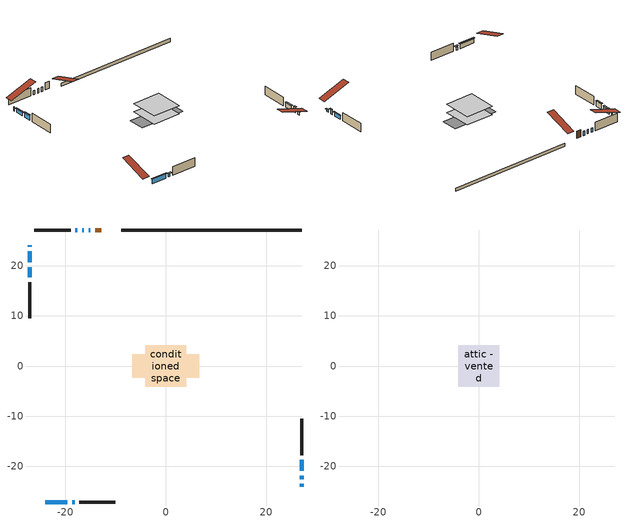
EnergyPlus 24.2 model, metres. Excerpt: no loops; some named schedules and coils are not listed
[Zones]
conditioned space
 floor adiabatic (Floor2 construction): -3.95,-3.95 -3.95,3.95 3.95,3.95 3.95,-3.95 z0.76
 floor adiabatic (AdiabaticFloorConstruction): -4.12,-4.12 -4.12,4.12 4.12,4.12 4.12,-4.12 z0.76
 floor foundation (Slab1 construction): -6.64,-2.35 -6.64,2.35 6.64,2.35 6.64,-2.35 z-0.15
 wall outside (AdiabaticWallConstruction 1): -12.83,27.11 -14.09,27.11 z0.76:2.79
 wall outside (AdiabaticWallConstruction): -15.01,27.11 -15.4,27.11 / -27.11,24.07 -27.11,23.8 / -24.07,-27.11 -19.6,-27.11 / -16.32,27.11 -16.68,27.11 / 27.11,-20.91 27.11,-18.68 / -27.11,22.88 -27.11,20.64 / -17.61,27.11 -18.04,27.11 z0.76:1.98; -18.67,-27.11 -18.16,-27.11 z0.76:1.68; 27.11,-24.07 27.11,-23.46 z0.76:1.62; 27.11,-22.53 27.11,-21.84 / -27.11,19.71 -27.11,17.66 z0.76:2.31
 wall outside (Wall1 construction): -18.97,27.11 -26.18,27.11 / -17.23,-27.11 -10.02,-27.11 / -27.11,16.73 -27.11,9.51 / 27.11,-17.75 27.11,-10.54 z0.76:3.2
 wall foundation (FoundationWall1 construction): 27.11,27.11 -8.85,27.11 z-0.15:0.76
 window (WindowConstruction 9): -15.02,27.11 -15.4,27.11 z0.76:1.98
 window (WindowConstruction 7): -27.11,24.07 -27.11,23.81 z0.76:1.98
 window (WindowConstruction 8): -24.07,-27.11 -19.6,-27.11 z0.76:1.98
 window (WindowConstruction 10): -18.67,-27.11 -18.16,-27.11 z0.76:1.67
 window (WindowConstruction): -16.33,27.11 -16.68,27.11 z0.76:1.98
 window (WindowConstruction 1): 27.11,-24.07 27.11,-23.46 z0.76:1.62
 window (WindowConstruction 2): 27.11,-22.53 27.11,-21.84 z0.76:2.31
 window (WindowConstruction 3): 27.11,-20.91 27.11,-18.68 z0.76:1.98
 window (WindowConstruction 4): -27.11,22.88 -27.11,20.64 z0.76:1.98
 window (WindowConstruction 5): -17.61,27.11 -18.04,27.11 z0.76:1.98
 window (WindowConstruction 6): -27.11,19.71 -27.11,17.66 z0.76:2.31
 door (Door): -12.83,27.11 -14.09,27.11 z0.76:2.79
 ceiling adiabatic (AdiabaticFloorConstruction): 4.12,-4.12 4.12,4.12 -4.12,4.12 -4.12,-4.12 z0.76
attic - vented
 floor to conditioned space (Floor1 construction Reversed): -4.12,-4.12 -4.12,4.12 4.12,4.12 4.12,-4.12 z3.2
 roof outside (Roof1 construction): -11.9,27.11,3.2 -11.9,19.08,5.88 -9.78,19.08,5.88 -9.78,27.11,3.2; -25,-27.11,3.2 -25,-19.08,5.88 -27.11,-19.08,5.88 -27.11,-27.11,3.2; -27.11,25,3.2 -19.08,25,5.88 -19.08,27.11,5.88 -27.11,27.11,3.2; 27.11,-25,3.2 19.08,-25,5.88 19.08,-27.11,5.88 27.11,-27.11,3.2
shading: -19.36,-27.11 -24.31,-27.11 -24.31,-27.48 -19.36,-27.48 z2.22; -17.92,-27.11 -18.91,-27.11 -18.91,-27.48 -17.92,-27.48 z1.92; 27.11,-23.4 27.11,-24.13 27.48,-24.13 27.48,-23.4 z1.68; 27.11,-21.78 27.11,-22.59 27.48,-22.59 27.48,-21.78 z2.37; 27.11,-18.53 27.11,-21.06 27.48,-21.06 27.48,-18.53 z2.13; -27.11,20.49 -27.11,23.03 -27.48,23.03 -27.48,20.49 z2.13; -27.11,17.6 -27.11,19.77 -27.48,19.77 -27.48,17.6 z2.37
[Building]
Building 1: Terrain=Suburbs
[Site:Location]
Windsor AP_ON: Latitude {deg}=42.28; Longitude {deg}=-82.96; Time Zone {hr}=-5; Elevation {m}=190; Keep Site Location Information=Yes
[Site:GroundTemperature:Shallow]
6.34957, 4.46684, 4.31606, 5.20952, 8.79623, 12.3662, 15.4612, 17.4219, 17.5884, 15.9938, 12.9777, 9.51722
[Site:WaterMainsTemperature]
Calculation Method=Schedule; Temperature Schedule=mains temperature schedule
[Material] Roughness=Rough; Thermal Absorptance=0.9
Name | Thickness {m} | Conductivity {W/m-K} | Density {kg/m3} | Specific Heat {J/kg-K} | Solar Absorptance | Visible Absorptance
asphalt or fiberglass shingles | 0.00635 | 0.162714 | 1121.4 | 1465.45 | 0.4 | 0.4
ceiling stud and cavity | 0.0889 | 7.21176 | 20.9862 | 1087.66 | 0.7 | 0.7
concrete 4.0 in. | 0.1016 | 1.803125 | 2242.8 | 837.4 | 0.7 | 0.7
concrete 8.0 in. | 0.2032 | 1.803125 | 2242.8 | 837.4 | 0.7 | 0.7
door material | 0.04445 | 0.053851 | 512.64 | 1214.23 | 0.7 | 0.7
exterior vertical ins | 0.00108814 | 0.029427 | 32.04 | 1214.23 | 0.7 | 0.7
floor covering | 0.0127 | 9.015625 | 54.468 | 1339.84 | 0.6 | 0.6
floor covering 1 | 0.0127 | 0.0433444 | 54.468 | 1339.84 | 0.6 | 0.6
floor rigid ins; wall rigid ins | 0.512978 | 0.029427 | 32.04 | 1214.23 | 0.7 | 0.7
floor stud and cavity | 0.0889 | 0.233522 | 50.32683 | 1063.81 | 0.7 | 0.7
floor stud and cavity 1 | 0.1397 | 1.75129 | 37.0049 | 1207.88 | 0.7 | 0.7
furniture material conditioned space 1 | 0.1524 | 0.115458 | 640.8 | 1214.23 | 0.6 | 0.6
gypsum board | 0.00254 | 0.160291 | 801 | 837.4 | 0.6 | 0.6
gypsum board 1 | 0.0127 | 0.160291 | 801 | 837.4 | 0.6 | 0.6
osb sheathing 0.75 in. | 0.01905 | 0.115458 | 512.64 | 1214.23 | 0.7 | 0.7
slab rigid ins | 0.0355981 | 0.029427 | 32.04 | 1214.23 | 0.7 | 0.7
wall stud and cavity | 0.0889 | 0.205054 | 50.32683 | 1063.81 | 0.7 | 0.7
wall stud and cavity 1 | 0.0889 | 0.380278 | 52.3479 | 1209.89 | 0.7 | 0.7
wall stud and cavity 2 | 0.0889 | 0.391764 | 83.0341 | 1211.67 | 0.7 | 0.7
wood siding | 0.00254 | 0.102417 | 544.68 | 1172.36 | 0.4 | 0.4
wood siding 1; wood siding 2 | 0.0254 | 0.102417 | 544.68 | 1172.36 | 0.7 | 0.7
[WindowMaterial:SimpleGlazingSystem]
Name | U-Factor {W/m2-K} | Solar Heat Gain Coefficient
WindowMaterial | 2.804932 | 0.4
WindowMaterial 1 | 2.75837 | 0.43
WindowMaterial 2 | 2.638 | 0.5
WindowMaterial 3 | 2.49946 | 0.58
WindowMaterial 4 | 2.8407 | 0.36
WindowMaterial 5 | 2.4563 | 0.44
WindowMaterial 6 | 2.99571 | 0.59
[Construction]
AdiabaticFloorConstruction: floor stud and cavity 1, floor rigid ins, osb sheathing 0.75 in., floor covering 1
AdiabaticWallConstruction: wood siding 1, wall rigid ins, wall stud and cavity 1, gypsum board 1
AdiabaticWallConstruction 1: wood siding 2, wall rigid ins, wall stud and cavity 1, gypsum board 1
Door: door material
Floor1 construction Reversed: gypsum board, ceiling stud and cavity
Floor2 construction: floor stud and cavity, floor covering
FoundationWall1 construction: concrete 8.0 in.
furniture construction conditioned space 1: furniture material conditioned space 1
PartitionWallConstruction: gypsum board 1, wall stud and cavity 2, gypsum board 1
Roof1 construction: asphalt or fiberglass shingles
Slab1 construction: slab rigid ins, concrete 4.0 in.
Wall1 construction: wood siding, wall stud and cavity, gypsum board
WindowConstruction: WindowMaterial
WindowConstruction 1; WindowConstruction 5: WindowMaterial 1
WindowConstruction 10: WindowMaterial 6
WindowConstruction 2; WindowConstruction 6: WindowMaterial 2
WindowConstruction 3; WindowConstruction 4; WindowConstruction 8: WindowMaterial 3
WindowConstruction 7: WindowMaterial 4
WindowConstruction 9: WindowMaterial 5
[Zone] Multiplier=1; Part of Total Floor Area=Yes
Name | Volume {m3}
attic - vented | 29.5602
conditioned space | 239.5
[Space]
Name | Zone | Volume {m3}
attic - vented 1 | attic - vented | 29.5602
conditioned space 1 | conditioned space | 239.5
[ZoneInfiltration:EffectiveLeakageArea]
infil attic - vented 1: Zone or Space=attic - vented 1; Schedule=Always On Discrete; Effective Air Leakage Area {cm2}=3022.67; Stack Coefficient=0.000186187; Wind Coefficient=9.21923e-06
[ZoneMixing]
whole house fan mix: Zone or Space=attic - vented; Schedule=Always On Continuous; Design Flow Rate Calculation Method=Flow/Zone; Design Flow Rate {m3/s}=0; Source Zone or Space=conditioned space
[SurfaceProperty:ExposedFoundationPerimeter]
Slab1: Exposed Perimeter Calculation Method=TotalExposedPerimeter; Total Exposed Perimeter {m}=35.966
[InternalMass] Zone or ZoneList=conditioned space; Space or SpaceList=conditioned space 1
Name | Construction | Surface Area {m2}
furniture mass conditioned space 1 | furniture construction conditioned space 1 | 77.1442
partition wall mass | PartitionWallConstruction | 130.43
[Lights]
interior lighting: Zone or ZoneList or Space or SpaceList=conditioned space 1; Schedule=interior lighting schedule; Design Level Calculation Method=LightingLevel; Lighting Level {W}=343.2; Return Air Fraction=0; Fraction Radiant=0.6; Fraction Visible=0.2; Fraction Replaceable=1
[People]
occupants: Zone or ZoneList or Space or SpaceList=conditioned space 1; Number of People Schedule=occupants schedule; Number of People Calculation Method=People; Number of People=3; Fraction Radiant=0.314171; Sensible Heat Fraction=0.56303; Activity Level Schedule=occupants activity schedule; Carbon Dioxide Generation Rate {m3/s-W}=0; Enable ASHRAE 55 Comfort Warnings=No; Mean Radiant Temperature Calculation Type=EnclosureAveraged
[ElectricEquipment] Zone or ZoneList or Space or SpaceList=conditioned space 1; Design Level Calculation Method=EquipmentLevel
Name | Schedule | Design Level {W} | Fraction Latent | Fraction Radiant | Fraction Lost
clothes dryer | clothes dryer schedule | 140.772 | 0.015 | 0.081 | 0.85
clothes washer | clothes washer schedule | 32.1985 | 0.03 | 0.162 | 0.7
cooking range | cooking range schedule | 215.147 | 0.08 | 0.432 | 0.2
dishwasher | dishwasher schedule | 66.8632 | 0.3 | 0.18 | 0.4
fridge | fridge schedule | 72.9452 | 0 | 0.6 | 0
mech vent bath fan 0 | mech vent bath fan 0 schedule | 50.2 | 0 | 0 | 1
mech vent house fan | mech vent house fan schedule | 0 | 0 | 0 | 1
mech vent house fan cfis | mech vent house fan cfis schedule | 0 | 0 | 0 | 0
mech vent range fan 0 | mech vent range fan 0 schedule | 57 | 0 | 0 | 1
misc plug loads | misc plug loads schedule | 494.7 | 0.045 | 0.513 | 0.1
whole house fan | Always On Discrete | 0 | 0 | 0 | 1
[OtherEquipment] Zone or ZoneList or Space or SpaceList=conditioned space 1; Design Level Calculation Method=EquipmentLevel
Name | Fuel Type | Schedule | Design Level {W} | Fraction Latent | Fraction Radiant | Fraction Lost
clothes dryer 1 | Electricity | clothes dryer schedule | 0 | 0.015 | 0.081 | 0.85
cooking range 1 | Electricity | cooking range schedule | 0 | 0.08 | 0.432 | 0.2
general water use latent | None | general water use schedule | 62.594 | 1 | 0 | 0
general water use sensible | None | general water use schedule | -61.6891 | 0 | 0.6 | 0
mech vent house fan latent load | None | Always On Discrete | 0 | 1 | 0 | 0
mech vent house fan sensible load | None | Always On Discrete | 0 | 0 | 0 | 0
water heater energy adjustment1 | NaturalGas | Always On Discrete | 0.01 | 0 | 0 | 1
[ZoneInfiltration:DesignFlowRate] Zone or ZoneList or Space or SpaceList=conditioned space 1; Schedule=Always On Discrete; Design Flow Rate Calculation Method=Flow/Zone; Design Flow Rate {m3/s}=0
infil flow; natural vent flow; whole house fan flow
[ZoneControl:Thermostat]
conditioned space Thermostat: Zone or ZoneList=conditioned space; Control Type Schedule=conditioned space Thermostat Schedule; Control 1=conditioned space temperature setpoint; Temperature Difference Between Cutout And Setpoint {deltaC}=0
[ThermostatSetpoint:DualSetpoint]
conditioned space temperature setpoint: Heating Setpoint Temperature Schedule=heating setpoint; Cooling Setpoint Temperature Schedule=cooling setpoint
[AirLoopHVAC:UnitarySystem]
unit heater unitary system: Control Type=Load; Controlling Zone or Thermostat Location=conditioned space; Dehumidification Control Type=None; Availability Schedule=Always On Discrete; Supply Fan=unit heater supply fan; Fan Placement=BlowThrough; Supply Air Fan Operating Mode Schedule=unit heater auto fan schedule; Heating Coil=unit heater htg coil; DX Heating Coil Sizing Ratio=1; Use DOAS DX Cooling Coil=No; Minimum Supply Air Temperature {C}=2; Latent Load Control=SensibleOnlyLoadControl; Cooling Supply Air Flow Rate Method=None; Heating Supply Air Flow Rate Method=SupplyAirFlowRate; Heating Supply Air Flow Rate {m3/s}=0.0939175; No Load Supply Air Flow Rate Method=SupplyAirFlowRate; No Load Supply Air Flow Rate {m3/s}=0; No Load Supply Air Flow Rate Control Set To Low Speed=Yes; Maximum Supply Air Temperature {C}=48.8889; Maximum Outdoor Dry-Bulb Temperature for Supplemental Heater Operation {C}=21; Ancillary On-Cycle Electric Power {W}=0; Ancillary Off-Cycle Electric Power {W}=0
[Zone equipment]
conditioned space: electric baseboard, unit heater unitary system
[Foundation:Kiva]
Foundation Kiva 1: Initial Indoor Air Temperature {C}=18; Wall Height Above Grade {m}=0.760019; Wall Depth Below Slab {m}=0.2032; Custom Block Material Name 1=exterior vertical ins; Custom Block Depth 1 {m}=0.910011; Custom Block X Position 1 {m}=0.2032; Custom Block Z Position 1 {m}=0
[Foundation:Kiva:Settings]
Soil Conductivity {W/m-K}=0.849921; Soil Density {kg/m3}=1842.3; Soil Specific Heat {J/kg-K}=418.7; Ground Solar Absorptivity=0.9; Ground Thermal Absorptivity=0.9; Ground Surface Roughness {m}=0.03; Far-Field Width {m}=40; Deep-Ground Boundary Condition=ZeroFlux; Deep-Ground Depth {m}=40; Minimum Cell Dimension {m}=0.2; Maximum Cell Growth Coefficient=3; Simulation Timestep=Timestep
[Exterior:Lights]
exterior lighting: Schedule=exterior lighting schedule; Design Level {W}=75.6
[EnergyManagementSystem:Sensor] Output:Variable or Output:Meter Index Key=conditioned space
Name | Output:Variable or Output:Meter
conditioned_space_clg_unmet_s | Zone Cooling Setpoint Not Met Time
conditioned_space_htg_unmet_s | Zone Heating Setpoint Not Met Time
fridge_tin_s; tin_s; tin_s_1 | Zone Mean Air Temperature
tout_s | Zone Outdoor Air Drybulb Temperature
win_s | Zone Air Humidity Ratio
[Schedule:Constant]
Name | Hourly Value
Always On Continuous; mech vent house fan schedule; mech vent house fan cfis schedule; Always On Discrete | 1
occupants activity schedule | 117.228
fridge schedule; unit heater auto fan schedule | 0
[Schedule:Week:Daily]
interior lighting schedule Week Rule - Jan1-Jan27: interior lighting schedule day, interior lighting schedule day, interior lighting schedule day, interior lighting schedule day, interior lighting schedule day, interior lighting schedule day, interior lighting schedule day, interior lighting schedule default day, interior lighting schedule default day, interior lighting schedule default day, interior lighting schedule default day, interior lighting schedule default day
interior lighting schedule Week Rule - Jan28-Feb3: interior lighting schedule day, interior lighting schedule day, interior lighting schedule day, interior lighting schedule day, interior lighting schedule day 1, interior lighting schedule day 1, interior lighting schedule day 1, interior lighting schedule default day, interior lighting schedule default day, interior lighting schedule default day, interior lighting schedule default day, interior lighting schedule default day
interior lighting schedule Week Rule - Feb4-Feb24: interior lighting schedule day 1, interior lighting schedule day 1, interior lighting schedule day 1, interior lighting schedule day 1, interior lighting schedule day 1, interior lighting schedule day 1, interior lighting schedule day 1, interior lighting schedule default day, interior lighting schedule default day, interior lighting schedule default day, interior lighting schedule default day, interior lighting schedule default day
interior lighting schedule Week Rule - Feb25-Mar3: interior lighting schedule day 1, interior lighting schedule day 1, interior lighting schedule day 1, interior lighting schedule day 1, interior lighting schedule day 2, interior lighting schedule day 2, interior lighting schedule day 2, interior lighting schedule default day, interior lighting schedule default day, interior lighting schedule default day, interior lighting schedule default day, interior lighting schedule default day
interior lighting schedule Week Rule - Mar4-Mar31: interior lighting schedule day 2, interior lighting schedule day 2, interior lighting schedule day 2, interior lighting schedule day 2, interior lighting schedule day 2, interior lighting schedule day 2, interior lighting schedule day 2, interior lighting schedule default day, interior lighting schedule default day, interior lighting schedule default day, interior lighting schedule default day, interior lighting schedule default day
interior lighting schedule Week Rule - Apr1-Apr28: interior lighting schedule day 3, interior lighting schedule day 3, interior lighting schedule day 3, interior lighting schedule day 3, interior lighting schedule day 3, interior lighting schedule day 3, interior lighting schedule day 3, interior lighting schedule default day, interior lighting schedule default day, interior lighting schedule default day, interior lighting schedule default day, interior lighting schedule default day
interior lighting schedule Week Rule - Apr29-May5: interior lighting schedule day 3, interior lighting schedule day 3, interior lighting schedule day 4, interior lighting schedule day 4, interior lighting schedule day 4, interior lighting schedule day 4, interior lighting schedule day 4, interior lighting schedule default day, interior lighting schedule default day, interior lighting schedule default day, interior lighting schedule default day, interior lighting schedule default day
interior lighting schedule Week Rule - May6-May26: interior lighting schedule day 4, interior lighting schedule day 4, interior lighting schedule day 4, interior lighting schedule day 4, interior lighting schedule day 4, interior lighting schedule day 4, interior lighting schedule day 4, interior lighting schedule default day, interior lighting schedule default day, interior lighting schedule default day, interior lighting schedule default day, interior lighting schedule default day
interior lighting schedule Week Rule - May27-Jun2: interior lighting schedule day 4, interior lighting schedule day 4, interior lighting schedule day 4, interior lighting schedule day 4, interior lighting schedule day 4, interior lighting schedule day 5, interior lighting schedule day 5, interior lighting schedule default day, interior lighting schedule default day, interior lighting schedule default day, interior lighting schedule default day, interior lighting schedule default day
interior lighting schedule Week Rule - Jun3-Jun30: interior lighting schedule day 5, interior lighting schedule day 5, interior lighting schedule day 5, interior lighting schedule day 5, interior lighting schedule day 5, interior lighting schedule day 5, interior lighting schedule day 5, interior lighting schedule default day, interior lighting schedule default day, interior lighting schedule default day, interior lighting schedule default day, interior lighting schedule default day
interior lighting schedule Week Rule - Jul1-Jul28: interior lighting schedule day 6, interior lighting schedule day 6, interior lighting schedule day 6, interior lighting schedule day 6, interior lighting schedule day 6, interior lighting schedule day 6, interior lighting schedule day 6, interior lighting schedule default day, interior lighting schedule default day, interior lighting schedule default day, interior lighting schedule default day, interior lighting schedule default day
interior lighting schedule Week Rule - Jul29-Aug4: interior lighting schedule day 6, interior lighting schedule day 6, interior lighting schedule day 6, interior lighting schedule day 7, interior lighting schedule day 7, interior lighting schedule day 7, interior lighting schedule day 7, interior lighting schedule default day, interior lighting schedule default day, interior lighting schedule default day, interior lighting schedule default day, interior lighting schedule default day
interior lighting schedule Week Rule - Aug5-Aug25: interior lighting schedule day 7, interior lighting schedule day 7, interior lighting schedule day 7, interior lighting schedule day 7, interior lighting schedule day 7, interior lighting schedule day 7, interior lighting schedule day 7, interior lighting schedule default day, interior lighting schedule default day, interior lighting schedule default day, interior lighting schedule default day, interior lighting schedule default day
interior lighting schedule Week Rule - Aug26-Sep1: interior lighting schedule day 7, interior lighting schedule day 7, interior lighting schedule day 7, interior lighting schedule day 7, interior lighting schedule day 7, interior lighting schedule day 7, interior lighting schedule day 8, interior lighting schedule default day, interior lighting schedule default day, interior lighting schedule default day, interior lighting schedule default day, interior lighting schedule default day
interior lighting schedule Week Rule - Sep2-Sep29: interior lighting schedule day 8, interior lighting schedule day 8, interior lighting schedule day 8, interior lighting schedule day 8, interior lighting schedule day 8, interior lighting schedule day 8, interior lighting schedule day 8, interior lighting schedule default day, interior lighting schedule default day, interior lighting schedule default day, interior lighting schedule default day, interior lighting schedule default day
interior lighting schedule Week Rule - Sep30-Oct6: interior lighting schedule day 8, interior lighting schedule day 9, interior lighting schedule day 9, interior lighting schedule day 9, interior lighting schedule day 9, interior lighting schedule day 9, interior lighting schedule day 9, interior lighting schedule default day, interior lighting schedule default day, interior lighting schedule default day, interior lighting schedule default day, interior lighting schedule default day
interior lighting schedule Week Rule - Oct7-Oct27: interior lighting schedule day 9, interior lighting schedule day 9, interior lighting schedule day 9, interior lighting schedule day 9, interior lighting schedule day 9, interior lighting schedule day 9, interior lighting schedule day 9, interior lighting schedule default day, interior lighting schedule default day, interior lighting schedule default day, interior lighting schedule default day, interior lighting schedule default day
interior lighting schedule Week Rule - Oct28-Nov3: interior lighting schedule day 9, interior lighting schedule day 9, interior lighting schedule day 9, interior lighting schedule day 9, interior lighting schedule day 10, interior lighting schedule day 10, interior lighting schedule day 10, interior lighting schedule default day, interior lighting schedule default day, interior lighting schedule default day, interior lighting schedule default day, interior lighting schedule default day
interior lighting schedule Week Rule - Nov4-Nov24: interior lighting schedule day 10, interior lighting schedule day 10, interior lighting schedule day 10, interior lighting schedule day 10, interior lighting schedule day 10, interior lighting schedule day 10, interior lighting schedule day 10, interior lighting schedule default day, interior lighting schedule default day, interior lighting schedule default day, interior lighting schedule default day, interior lighting schedule default day
interior lighting schedule Week Rule - Nov25-Dec1: interior lighting schedule day 10, interior lighting schedule day 10, interior lighting schedule day 10, interior lighting schedule day 10, interior lighting schedule day 10, interior lighting schedule day 10, interior lighting schedule day 11, interior lighting schedule default day, interior lighting schedule default day, interior lighting schedule default day, interior lighting schedule default day, interior lighting schedule default day
interior lighting schedule Week Rule - Dec2-Dec31: interior lighting schedule day 11, interior lighting schedule day 11, interior lighting schedule day 11, interior lighting schedule day 11, interior lighting schedule day 11, interior lighting schedule day 11, interior lighting schedule day 11, interior lighting schedule default day, interior lighting schedule default day, interior lighting schedule default day, interior lighting schedule default day, interior lighting schedule default day
occupants schedule Week Rule - Jan1-Dec31: occupants schedule day, occupants schedule day, occupants schedule day, occupants schedule day, occupants schedule day, occupants schedule day, occupants schedule day, occupants schedule default day, occupants schedule default day, occupants schedule default day, occupants schedule default day, occupants schedule default day
clothes dryer schedule Week Rule - Jan1-Dec31: clothes dryer schedule day, clothes dryer schedule day, clothes dryer schedule day, clothes dryer schedule day, clothes dryer schedule day, clothes dryer schedule day, clothes dryer schedule day, clothes dryer schedule default day, clothes dryer schedule default day, clothes dryer schedule default day, clothes dryer schedule default day, clothes dryer schedule default day
clothes washer schedule Week Rule - Jan1-Dec31: clothes washer schedule day, clothes washer schedule day, clothes washer schedule day, clothes washer schedule day, clothes washer schedule day, clothes washer schedule day, clothes washer schedule day, clothes washer schedule default day, clothes washer schedule default day, clothes washer schedule default day, clothes washer schedule default day, clothes washer schedule default day
cooking range schedule Week Rule - Jan1-Dec31: cooking range schedule day, cooking range schedule day, cooking range schedule day, cooking range schedule day, cooking range schedule day, cooking range schedule day, cooking range schedule day, cooking range schedule default day, cooking range schedule default day, cooking range schedule default day, cooking range schedule default day, cooking range schedule default day
dishwasher schedule Week Rule - Jan1-Dec31: dishwasher schedule day, dishwasher schedule day, dishwasher schedule day, dishwasher schedule day, dishwasher schedule day, dishwasher schedule day, dishwasher schedule day, dishwasher schedule default day, dishwasher schedule default day, dishwasher schedule default day, dishwasher schedule default day, dishwasher schedule default day
mech vent bath fan 0 schedule Week Rule - Jan1-Dec31: mech vent bath fan 0 schedule day, mech vent bath fan 0 schedule day, mech vent bath fan 0 schedule day, mech vent bath fan 0 schedule day, mech vent bath fan 0 schedule day, mech vent bath fan 0 schedule day, mech vent bath fan 0 schedule day, mech vent bath fan 0 schedule default day, mech vent bath fan 0 schedule default day, mech vent bath fan 0 schedule default day, mech vent bath fan 0 schedule default day, mech vent bath fan 0 schedule default day
mech vent range fan 0 schedule Week Rule - Jan1-Dec31: mech vent range fan 0 schedule day, mech vent range fan 0 schedule day, mech vent range fan 0 schedule day, mech vent range fan 0 schedule day, mech vent range fan 0 schedule day, mech vent range fan 0 schedule day, mech vent range fan 0 schedule day, mech vent range fan 0 schedule default day, mech vent range fan 0 schedule default day, mech vent range fan 0 schedule default day, mech vent range fan 0 schedule default day, mech vent range fan 0 schedule default day
misc plug loads schedule Week Rule - Jan1-Dec31: misc plug loads schedule day, misc plug loads schedule day, misc plug loads schedule day, misc plug loads schedule day, misc plug loads schedule day, misc plug loads schedule day, misc plug loads schedule day, misc plug loads schedule default day, misc plug loads schedule default day, misc plug loads schedule default day, misc plug loads schedule default day, misc plug loads schedule default day
general water use schedule Week Rule - Jan1-Dec31: general water use schedule day, general water use schedule day, general water use schedule day, general water use schedule day, general water use schedule day, general water use schedule day, general water use schedule day, general water use schedule default day, general water use schedule default day, general water use schedule default day, general water use schedule default day, general water use schedule default day
exterior lighting schedule Week Rule - Jan1-Jan27: exterior lighting schedule day, exterior lighting schedule day, exterior lighting schedule day, exterior lighting schedule day, exterior lighting schedule day, exterior lighting schedule day, exterior lighting schedule day, exterior lighting schedule default day, exterior lighting schedule default day, exterior lighting schedule default day, exterior lighting schedule default day, exterior lighting schedule default day
exterior lighting schedule Week Rule - Jan28-Feb3: exterior lighting schedule day, exterior lighting schedule day, exterior lighting schedule day, exterior lighting schedule day, exterior lighting schedule day 1, exterior lighting schedule day 1, exterior lighting schedule day 1, exterior lighting schedule default day, exterior lighting schedule default day, exterior lighting schedule default day, exterior lighting schedule default day, exterior lighting schedule default day
exterior lighting schedule Week Rule - Feb4-Feb24: exterior lighting schedule day 1, exterior lighting schedule day 1, exterior lighting schedule day 1, exterior lighting schedule day 1, exterior lighting schedule day 1, exterior lighting schedule day 1, exterior lighting schedule day 1, exterior lighting schedule default day, exterior lighting schedule default day, exterior lighting schedule default day, exterior lighting schedule default day, exterior lighting schedule default day
exterior lighting schedule Week Rule - Feb25-Mar3: exterior lighting schedule day 1, exterior lighting schedule day 1, exterior lighting schedule day 1, exterior lighting schedule day 1, exterior lighting schedule day 2, exterior lighting schedule day 2, exterior lighting schedule day 2, exterior lighting schedule default day, exterior lighting schedule default day, exterior lighting schedule default day, exterior lighting schedule default day, exterior lighting schedule default day
exterior lighting schedule Week Rule - Mar4-Mar31: exterior lighting schedule day 2, exterior lighting schedule day 2, exterior lighting schedule day 2, exterior lighting schedule day 2, exterior lighting schedule day 2, exterior lighting schedule day 2, exterior lighting schedule day 2, exterior lighting schedule default day, exterior lighting schedule default day, exterior lighting schedule default day, exterior lighting schedule default day, exterior lighting schedule default day
exterior lighting schedule Week Rule - Apr1-Apr28: exterior lighting schedule day 3, exterior lighting schedule day 3, exterior lighting schedule day 3, exterior lighting schedule day 3, exterior lighting schedule day 3, exterior lighting schedule day 3, exterior lighting schedule day 3, exterior lighting schedule default day, exterior lighting schedule default day, exterior lighting schedule default day, exterior lighting schedule default day, exterior lighting schedule default day
exterior lighting schedule Week Rule - Apr29-May5: exterior lighting schedule day 3, exterior lighting schedule day 3, exterior lighting schedule day 4, exterior lighting schedule day 4, exterior lighting schedule day 4, exterior lighting schedule day 4, exterior lighting schedule day 4, exterior lighting schedule default day, exterior lighting schedule default day, exterior lighting schedule default day, exterior lighting schedule default day, exterior lighting schedule default day
exterior lighting schedule Week Rule - May6-May26: exterior lighting schedule day 4, exterior lighting schedule day 4, exterior lighting schedule day 4, exterior lighting schedule day 4, exterior lighting schedule day 4, exterior lighting schedule day 4, exterior lighting schedule day 4, exterior lighting schedule default day, exterior lighting schedule default day, exterior lighting schedule default day, exterior lighting schedule default day, exterior lighting schedule default day
exterior lighting schedule Week Rule - May27-Jun2: exterior lighting schedule day 4, exterior lighting schedule day 4, exterior lighting schedule day 4, exterior lighting schedule day 4, exterior lighting schedule day 4, exterior lighting schedule day 5, exterior lighting schedule day 5, exterior lighting schedule default day, exterior lighting schedule default day, exterior lighting schedule default day, exterior lighting schedule default day, exterior lighting schedule default day
exterior lighting schedule Week Rule - Jun3-Jun30: exterior lighting schedule day 5, exterior lighting schedule day 5, exterior lighting schedule day 5, exterior lighting schedule day 5, exterior lighting schedule day 5, exterior lighting schedule day 5, exterior lighting schedule day 5, exterior lighting schedule default day, exterior lighting schedule default day, exterior lighting schedule default day, exterior lighting schedule default day, exterior lighting schedule default day
exterior lighting schedule Week Rule - Jul1-Jul28: exterior lighting schedule day 6, exterior lighting schedule day 6, exterior lighting schedule day 6, exterior lighting schedule day 6, exterior lighting schedule day 6, exterior lighting schedule day 6, exterior lighting schedule day 6, exterior lighting schedule default day, exterior lighting schedule default day, exterior lighting schedule default day, exterior lighting schedule default day, exterior lighting schedule default day
exterior lighting schedule Week Rule - Jul29-Aug4: exterior lighting schedule day 6, exterior lighting schedule day 6, exterior lighting schedule day 6, exterior lighting schedule day 7, exterior lighting schedule day 7, exterior lighting schedule day 7, exterior lighting schedule day 7, exterior lighting schedule default day, exterior lighting schedule default day, exterior lighting schedule default day, exterior lighting schedule default day, exterior lighting schedule default day
exterior lighting schedule Week Rule - Aug5-Aug25: exterior lighting schedule day 7, exterior lighting schedule day 7, exterior lighting schedule day 7, exterior lighting schedule day 7, exterior lighting schedule day 7, exterior lighting schedule day 7, exterior lighting schedule day 7, exterior lighting schedule default day, exterior lighting schedule default day, exterior lighting schedule default day, exterior lighting schedule default day, exterior lighting schedule default day
exterior lighting schedule Week Rule - Aug26-Sep1: exterior lighting schedule day 7, exterior lighting schedule day 7, exterior lighting schedule day 7, exterior lighting schedule day 7, exterior lighting schedule day 7, exterior lighting schedule day 7, exterior lighting schedule day 8, exterior lighting schedule default day, exterior lighting schedule default day, exterior lighting schedule default day, exterior lighting schedule default day, exterior lighting schedule default day
exterior lighting schedule Week Rule - Sep2-Sep29: exterior lighting schedule day 8, exterior lighting schedule day 8, exterior lighting schedule day 8, exterior lighting schedule day 8, exterior lighting schedule day 8, exterior lighting schedule day 8, exterior lighting schedule day 8, exterior lighting schedule default day, exterior lighting schedule default day, exterior lighting schedule default day, exterior lighting schedule default day, exterior lighting schedule default day
exterior lighting schedule Week Rule - Sep30-Oct6: exterior lighting schedule day 8, exterior lighting schedule day 9, exterior lighting schedule day 9, exterior lighting schedule day 9, exterior lighting schedule day 9, exterior lighting schedule day 9, exterior lighting schedule day 9, exterior lighting schedule default day, exterior lighting schedule default day, exterior lighting schedule default day, exterior lighting schedule default day, exterior lighting schedule default day
exterior lighting schedule Week Rule - Oct7-Oct27: exterior lighting schedule day 9, exterior lighting schedule day 9, exterior lighting schedule day 9, exterior lighting schedule day 9, exterior lighting schedule day 9, exterior lighting schedule day 9, exterior lighting schedule day 9, exterior lighting schedule default day, exterior lighting schedule default day, exterior lighting schedule default day, exterior lighting schedule default day, exterior lighting schedule default day
exterior lighting schedule Week Rule - Oct28-Nov3: exterior lighting schedule day 9, exterior lighting schedule day 9, exterior lighting schedule day 9, exterior lighting schedule day 9, exterior lighting schedule day 10, exterior lighting schedule day 10, exterior lighting schedule day 10, exterior lighting schedule default day, exterior lighting schedule default day, exterior lighting schedule default day, exterior lighting schedule default day, exterior lighting schedule default day
exterior lighting schedule Week Rule - Nov4-Nov24: exterior lighting schedule day 10, exterior lighting schedule day 10, exterior lighting schedule day 10, exterior lighting schedule day 10, exterior lighting schedule day 10, exterior lighting schedule day 10, exterior lighting schedule day 10, exterior lighting schedule default day, exterior lighting schedule default day, exterior lighting schedule default day, exterior lighting schedule default day, exterior lighting schedule default day
[Schedule:Year]
interior lighting schedule: interior lighting schedule Week Rule - Jan1-Jan27, 1, 1, 1, 27, interior lighting schedule Week Rule - Jan28-Feb3, 1, 28, 2, 3, interior lighting schedule Week Rule - Feb4-Feb24, 2, 4, 2, 24, interior lighting schedule Week Rule - Feb25-Mar3, 2, 25, 3, 3, interior lighting schedule Week Rule - Mar4-Mar31, 3, 4, 3, 31, interior lighting schedule Week Rule - Apr1-Apr28, 4, 1, 4, 28, interior lighting schedule Week Rule - Apr29-May5, 4, 29, 5, 5, interior lighting schedule Week Rule - May6-May26, 5, 6, 5, 26, interior lighting schedule Week Rule - May27-Jun2, 5, 27, 6, 2, interior lighting schedule Week Rule - Jun3-Jun30, 6, 3, 6, 30, interior lighting schedule Week Rule - Jul1-Jul28, 7, 1, 7, 28, interior lighting schedule Week Rule - Jul29-Aug4, 7, 29, 8, 4, interior lighting schedule Week Rule - Aug5-Aug25, 8, 5, 8, 25, interior lighting schedule Week Rule - Aug26-Sep1, 8, 26, 9, 1, interior lighting schedule Week Rule - Sep2-Sep29, 9, 2, 9, 29, interior lighting schedule Week Rule - Sep30-Oct6, 9, 30, 10, 6, interior lighting schedule Week Rule - Oct7-Oct27, 10, 7, 10, 27, interior lighting schedule Week Rule - Oct28-Nov3, 10, 28, 11, 3, interior lighting schedule Week Rule - Nov4-Nov24, 11, 4, 11, 24, interior lighting schedule Week Rule - Nov25-Dec1, 11, 25, 12, 1, interior lighting schedule Week Rule - Dec2-Dec31, 12, 2, 12, 31
occupants schedule: occupants schedule Week Rule - Jan1-Dec31, 1, 1, 12, 31
clothes dryer schedule: clothes dryer schedule Week Rule - Jan1-Dec31, 1, 1, 12, 31
clothes washer schedule: clothes washer schedule Week Rule - Jan1-Dec31, 1, 1, 12, 31
cooking range schedule: cooking range schedule Week Rule - Jan1-Dec31, 1, 1, 12, 31
dishwasher schedule: dishwasher schedule Week Rule - Jan1-Dec31, 1, 1, 12, 31
mech vent bath fan 0 schedule: mech vent bath fan 0 schedule Week Rule - Jan1-Dec31, 1, 1, 12, 31
mech vent range fan 0 schedule: mech vent range fan 0 schedule Week Rule - Jan1-Dec31, 1, 1, 12, 31
misc plug loads schedule: misc plug loads schedule Week Rule - Jan1-Dec31, 1, 1, 12, 31
general water use schedule: general water use schedule Week Rule - Jan1-Dec31, 1, 1, 12, 31
exterior lighting schedule: exterior lighting schedule Week Rule - Jan1-Jan27, 1, 1, 1, 27, exterior lighting schedule Week Rule - Jan28-Feb3, 1, 28, 2, 3, exterior lighting schedule Week Rule - Feb4-Feb24, 2, 4, 2, 24, exterior lighting schedule Week Rule - Feb25-Mar3, 2, 25, 3, 3, exterior lighting schedule Week Rule - Mar4-Mar31, 3, 4, 3, 31, exterior lighting schedule Week Rule - Apr1-Apr28, 4, 1, 4, 28, exterior lighting schedule Week Rule - Apr29-May5, 4, 29, 5, 5, exterior lighting schedule Week Rule - May6-May26, 5, 6, 5, 26, exterior lighting schedule Week Rule - May27-Jun2, 5, 27, 6, 2, exterior lighting schedule Week Rule - Jun3-Jun30, 6, 3, 6, 30, exterior lighting schedule Week Rule - Jul1-Jul28, 7, 1, 7, 28, exterior lighting schedule Week Rule - Jul29-Aug4, 7, 29, 8, 4, exterior lighting schedule Week Rule - Aug5-Aug25, 8, 5, 8, 25, exterior lighting schedule Week Rule - Aug26-Sep1, 8, 26, 9, 1, exterior lighting schedule Week Rule - Sep2-Sep29, 9, 2, 9, 29, exterior lighting schedule Week Rule - Sep30-Oct6, 9, 30, 10, 6, exterior lighting schedule Week Rule - Oct7-Oct27, 10, 7, 10, 27, exterior lighting schedule Week Rule - Oct28-Nov3, 10, 28, 11, 3, exterior lighting schedule Week Rule - Nov4-Nov24, 11, 4, 11, 24, exterior lighting schedule Week Rule - Nov25-Dec1, 11, 25, 12, 1, exterior lighting schedule Week Rule - Dec2-Dec31, 12, 2, 12, 31
[Schedule:Compact]
conditioned space Thermostat Schedule: Through: 12/31, For: AllDays, Until: 24:00, 4
mains temperature schedule: Through: 01/01, For: AllDays, Until: 24:00, 9.71556, Through: 01/02, For: AllDays, Until: 24:00, 9.65056, Through: 01/03, For: AllDays, Until: 24:00, 9.58667, Through: 01/04, For: AllDays, Until: 24:00, 9.52389, Through: 01/05, For: AllDays, Until: 24:00, 9.46278, Through: 01/06, For: AllDays, Until: 24:00, 9.40278, Through: 01/07, For: AllDays, Until: 24:00, 9.34444, Through: 01/08, For: AllDays, Until: 24:00, 9.28778, Through: 01/09, For: AllDays, Until: 24:00, 9.23222, Through: 01/10, For: AllDays, Until: 24:00, 9.17778, Through: 01/11, For: AllDays, Until: 24:00, 9.125, Through: 01/12, For: AllDays, Until: 24:00, 9.07389, Through: 01/13, For: AllDays, Until: 24:00, 9.02444, Through: 01/14, For: AllDays, Until: 24:00, 8.97611, Through: 01/15, For: AllDays, Until: 24:00, 8.92944, Through: 01/16, For: AllDays, Until: 24:00, 8.88444, Through: 01/17, For: AllDays, Until: 24:00, 8.84056, Through: 01/18, For: AllDays, Until: 24:00, 8.79889, Through: 01/19, For: AllDays, Until: 24:00, 8.75833, Through: 01/20, For: AllDays, Until: 24:00, 8.71944, Through: 01/21, For: AllDays, Until: 24:00, 8.68222, Through: 01/22, For: AllDays, Until: 24:00, 8.64667, Through: 01/23, For: AllDays, Until: 24:00, 8.61222, Through: 01/24, For: AllDays, Until: 24:00, 8.58, Through: 01/25, For: AllDays, Until: 24:00, 8.54944, Through: 01/26, For: AllDays, Until: 24:00, 8.52, Through: 01/27, For: AllDays, Until: 24:00, 8.49278, Through: 01/28, For: AllDays, Until: 24:00, 8.46722, Through: 01/29, For: AllDays, Until: 24:00, 8.44278, Through: 01/30, For: AllDays, Until: 24:00, 8.42056, Through: 01/31, For: AllDays, Until: 24:00, 8.39944, Through: 02/01, For: AllDays, Until: 24:00, 8.38056, Through: 02/02, For: AllDays, Until: 24:00, 8.36333, Through: 02/03, For: AllDays, Until: 24:00, 8.34778, Through: 02/04, For: AllDays, Until: 24:00, 8.33389, Through: 02/05, For: AllDays, Until: 24:00, 8.32167, Through: 02/06, For: AllDays, Until: 24:00, 8.31111, Through: 02/07, For: AllDays, Until: 24:00, 8.30222, Through: 02/08, For: AllDays, Until: 24:00, 8.295, Through: 02/09, For: AllDays, Until: 24:00, 8.29, Through: 02/10, For: AllDays, Until: 24:00, 8.28611, Through: 02/11, For: AllDays, Until: 24:00, 8.28444, Through: 02/12, For: AllDays, Until: 24:00, 8.28444, Through: 02/13, For: AllDays, Until: 24:00, 8.28611, Through: 02/14, For: AllDays, Until: 24:00, 8.28889, Through: 02/15, For: AllDays, Until: 24:00, 8.29444, Through: 02/16, For: AllDays, Until: 24:00, 8.30111, Through: 02/17, For: AllDays, Until: 24:00, 8.30944, Through: 02/18, For: AllDays, Until: 24:00, 8.31944, Through: 02/19, For: AllDays, Until: 24:00, 8.33167, Through: 02/20, For: AllDays, Until: 24:00, 8.345, Through: 02/21, For: AllDays, Until: 24:00, 8.36056, Through: 02/22, For: AllDays, Until: 24:00, 8.37778, Through: 02/23, For: AllDays, Until: 24:00, 8.39611, Through: 02/24, For: AllDays, Until: 24:00, 8.41667, Through: 02/25, For: AllDays, Until: 24:00, 8.43889, Through: 02/26, For: AllDays, Until: 24:00, 8.46278, Through: 02/27, For: AllDays, Until: 24:00, 8.48833, Through: 02/28, For: AllDays, Until: 24:00, 8.51556, Through: 03/01, For: AllDays, Until: 24:00, 8.54444, Through: 03/02, For: AllDays, Until: 24:00, 8.575, Through: 03/03, For: AllDays, Until: 24:00, 8.60667, Through: 03/04, For: AllDays, Until: 24:00, 8.64056, Through: 03/05, For: AllDays, Until: 24:00, 8.67611, Through: 03/06, For: AllDays, Until: 24:00, 8.71278, Through: 03/07, For: AllDays, Until: 24:00, 8.75167, Through: 03/08, For: AllDays, Until: 24:00, 8.79167, Through: 03/09, For: AllDays, Until: 24:00, 8.83333, Through: 03/10, For: AllDays, Until: 24:00, 8.87667, Through: 03/11, For: AllDays, Until: 24:00, 8.92167, Through: 03/12, For: AllDays, Until: 24:00, 8.96833, Through: 03/13, For: AllDays, Until: 24:00, 9.01611, Through: 03/14, For: AllDays, Until: 24:00, 9.06556, Through: 03/15, For: AllDays, Until: 24:00, 9.11667, Through: 03/16, For: AllDays, Until: 24:00, 9.16889, Through: 03/17, For: AllDays, Until: 24:00, 9.22278, Through: 03/18, For: AllDays, Until: 24:00, 9.27833, Through: 03/19, For: AllDays, Until: 24:00, 9.335, Through: 03/20, For: AllDays, Until: 24:00, 9.39333, Through: 03/21, For: AllDays, Until: 24:00, 9.45278, Through: 03/22, For: AllDays, Until: 24:00, 9.51389, Through: 03/23, For: AllDays, Until: 24:00, 9.57611, Through: 03/24, For: AllDays, Until: 24:00, 9.64, Through: 03/25, For: AllDays, Until: 24:00, 9.705, Through: 03/26, For: AllDays, Until: 24:00, 9.77111, Through: 03/27, For: AllDays, Until: 24:00, 9.83889, Through: 03/28, For: AllDays, Until: 24:00, 9.90778, Through: 03/29, For: AllDays, Until: 24:00, 9.97778, Through: 03/30, For: AllDays, Until: 24:00, 10.0489, Through: 03/31, For: AllDays, Until: 24:00, 10.1217, Through: 04/01, For: AllDays, Until: 24:00, 10.1956, Through: 04/02, For: AllDays, Until: 24:00, 10.2706, Through: 04/03, For: AllDays, Until: 24:00, 10.3461, Through: 04/04, For: AllDays, Until: 24:00, 10.4233, Through: 04/05, For: AllDays, Until: 24:00, 10.5017, Through: 04/06, For: AllDays, Until: 24:00, 10.5811, Through: 04/07, For: AllDays, Until: 24:00, 10.6617, Through: 04/08, For: AllDays, Until: 24:00, 10.7428, Through: 04/09, For: AllDays, Until: 24:00, 10.825, Through: 04/10, For: AllDays, Until: 24:00, 10.9089, Through: 04/11, For: AllDays, Until: 24:00, 10.9928, Through: 04/12, For: AllDays, Until: 24:00, 11.0783, Through: 04/13, For: AllDays, Until: 24:00, 11.1644, Through: 04/14, For: AllDays, Until: 24:00, 11.2517, Through: 04/15, For: AllDays, Until: 24:00, 11.3394, Through: 04/16, For: AllDays, Until: 24:00, 11.4278, Through: 04/17, For: AllDays, Until: 24:00, 11.5178, Through: 04/18, For: AllDays, Until: 24:00, 11.6078, Through: 04/19, For: AllDays, Until: 24:00, 11.6989, Through: 04/20, For: AllDays, Until: 24:00, 11.7906, Through: 04/21, For: AllDays, Until: 24:00, 11.8828, Through: 04/22, For: AllDays, Until: 24:00, 11.9761, Through: 04/23, For: AllDays, Until: 24:00, 12.07, Through: 04/24, For: AllDays, Until: 24:00, 12.1639, Through: 04/25, For: AllDays, Until: 24:00, 12.2589, Through: 04/26, For: AllDays, Until: 24:00, 12.3544, Through: 04/27, For: AllDays, Until: 24:00, 12.4506, Through: 04/28, For: AllDays, Until: 24:00, 12.5472, Through: 04/29, For: AllDays, Until: 24:00, 12.6439, Through: 04/30, For: AllDays, Until: 24:00, 12.7411, Through: 05/01, For: AllDays, Until: 24:00, 12.8389, Through: 05/02, For: AllDays, Until: 24:00, 12.9372, Through: 05/03, For: AllDays, Until: 24:00, 13.0356, Through: 05/04, For: AllDays, Until: 24:00, 13.1344, Through: 05/05, For: AllDays, Until: 24:00, 13.2339, Through: 05/06, For: AllDays, Until: 24:00, 13.3333, Through: 05/07, For: AllDays, Until: 24:00, 13.4328, Through: 05/08, For: AllDays, Until: 24:00, 13.5328, Through: 05/09, For: AllDays, Until: 24:00, 13.6328, Through: 05/10, For: AllDays, Until: 24:00, 13.7328, Through: 05/11, For: AllDays, Until: 24:00, 13.8328, Through: 05/12, For: AllDays, Until: 24:00, 13.9333, Through: 05/13, For: AllDays, Until: 24:00, 14.0339, Through: 05/14, For: AllDays, Until: 24:00, 14.1344, Through: 05/15, For: AllDays, Until: 24:00, 14.2344, Through: 05/16, For: AllDays, Until: 24:00, 14.335, Through: 05/17, For: AllDays, Until: 24:00, 14.4356, Through: 05/18, For: AllDays, Until: 24:00, 14.5356, Through: 05/19, For: AllDays, Until: 24:00, 14.6356, Through: 05/20, For: AllDays, Until: 24:00, 14.7356, Through: 05/21, For: AllDays, Until: 24:00, 14.8356, Through: 05/22, For: AllDays, Until: 24:00, 14.935, Through: 05/23, For: AllDays, Until: 24:00, 15.0344, Through: 05/24, For: AllDays, Until: 24:00, 15.1333, Through: 05/25, For: AllDays, Until: 24:00, 15.2322, Through: 05/26, For: AllDays, Until: 24:00, 15.3306, Through: 05/27, For: AllDays, Until: 24:00, 15.4283, Through: 05/28, For: AllDays, Until: 24:00, 15.5261, Through: 05/29, For: AllDays, Until: 24:00, 15.6233, Through: 05/30, For: AllDays, Until: 24:00, 15.7206, Through: 05/31, For: AllDays, Until: 24:00, 15.8167, Through: 06/01, For: AllDays, Until: 24:00, 15.9128, Through: 06/02, For: AllDays, Until: 24:00, 16.0078, Through: 06/03, For: AllDays, Until: 24:00, 16.1028, Through: 06/04, For: AllDays, Until: 24:00, 16.1967, Through: 06/05, For: AllDays, Until: 24:00, 16.2906, Through: 06/06, For: AllDays, Until: 24:00, 16.3833, Through: 06/07, For: AllDays, Until: 24:00, 16.4756, Through: 06/08, For: AllDays, Until: 24:00, 16.5672, Through: 06/09, For: AllDays, Until: 24:00, 16.6578, Through: 06/10, For: AllDays, Until: 24:00, 16.7478, Through: 06/11, For: AllDays, Until: 24:00, 16.8372, Through: 06/12, For: AllDays, Until: 24:00, 16.9256, Through: 06/13, For: AllDays, Until: 24:00, 17.0133, Through: 06/14, For: AllDays, Until: 24:00, 17.1, Through: 06/15, For: AllDays, Until: 24:00, 17.1861, Through: 06/16, For: AllDays, Until: 24:00, 17.2711, Through: 06/17, For: AllDays, Until: 24:00, 17.355, Through: 06/18, For: AllDays, Until: 24:00, 17.4383, Through: 06/19, For: AllDays, Until: 24:00, 17.5206, Through: 06/20, For: AllDays, Until: 24:00, 17.6017, Through: 06/21, For: AllDays, Until: 24:00, 17.6817, Through: 06/22, For: AllDays, Until: 24:00, 17.7606, Through: 06/23, For: AllDays, Until: 24:00, 17.8383, Through: 06/24, For: AllDays, Until: 24:00, 17.9156, Through: 06/25, For: AllDays, Until: 24:00, 17.9911, Through: 06/26, For: AllDays, Until: 24:00, 18.0656, Through: 06/27, For: AllDays, Until: 24:00, 18.1389, Through: 06/28, For: AllDays, Until: 24:00, 18.2111, Through: 06/29, For: AllDays, Until: 24:00, 18.2822, Through: 06/30, For: AllDays, Until: 24:00, 18.3522, Through: 07/01, For: AllDays, Until: 24:00, 18.4206, Through: 07/02, For: AllDays, Until: 24:00, 18.4878, Through: 07/03, For: AllDays, Until: 24:00, 18.5539, Through: 07/04, For: AllDays, Until: 24:00, 18.6183, Through: 07/05, For: AllDays, Until: 24:00, 18.6817, Through: 07/06, For: AllDays, Until: 24:00, 18.7439, Through: 07/07, For: AllDays, Until: 24:00, 18.8044, Through: 07/08, For: AllDays, Until: 24:00, 18.8639, Through: 07/09, For: AllDays, Until: 24:00, 18.9217, Through: 07/10, For: AllDays, Until: 24:00, 18.9778, Through: 07/11, For: AllDays, Until: 24:00, 19.0328, Through: 07/12, For: AllDays, Until: 24:00, 19.0861, Through: 07/13, For: AllDays, Until: 24:00, 19.1383, Through: 07/14, For: AllDays, Until: 24:00, 19.1889, Through: 07/15, For: AllDays, Until: 24:00, 19.2378, Through: 07/16, For: AllDays, Until: 24:00, 19.2856, Through: 07/17, For: AllDays, Until: 24:00, 19.3311, Through: 07/18, For: AllDays, Until: 24:00, 19.3761, Through: 07/19, For: AllDays, Until: 24:00, 19.4189, Through: 07/20, For: AllDays, Until: 24:00, 19.46, Through: 07/21, For: AllDays, Until: 24:00, 19.5, Through: 07/22, For: AllDays, Until: 24:00, 19.5378, Through: 07/23, For: AllDays, Until: 24:00, 19.5744, Through: 07/24, For: AllDays, Until: 24:00, 19.6094, Through: 07/25, For: AllDays, Until: 24:00, 19.6428, Through: 07/26, For: AllDays, Until: 24:00, 19.6744, Through: 07/27, For: AllDays, Until: 24:00, 19.7044, Through: 07/28, For: AllDays, Until: 24:00, 19.7328, Through: 07/29, For: AllDays, Until: 24:00, 19.7594, Through: 07/30, For: AllDays, Until: 24:00, 19.7844, Through: 07/31, For: AllDays, Until: 24:00, 19.8078, Through: 08/01, For: AllDays, Until: 24:00, 19.8294, Through: 08/02, For: AllDays, Until: 24:00, 19.8494, Through: 08/03, For: AllDays, Until: 24:00, 19.8678, Through: 08/04, For: AllDays, Until: 24:00, 19.8844, Through: 08/05, For: AllDays, Until: 24:00, 19.8994, Through: 08/06, For: AllDays, Until: 24:00, 19.9122, Through: 08/07, For: AllDays, Until: 24:00, 19.9239, Through: 08/08, For: AllDays, Until: 24:00, 19.9333, Through: 08/09, For: AllDays, Until: 24:00, 19.9417, Through: 08/10, For: AllDays, Until: 24:00, 19.9478, Through: 08/11, For: AllDays, Until: 24:00, 19.9522, Through: 08/12, For: AllDays, Until: 24:00, 19.9556, Through: 08/13, For: AllDays, Until: 24:00, 19.9567, Through: 08/14, For: AllDays, Until: 24:00, 19.9556, Through: 08/15, For: AllDays, Until: 24:00, 19.9533, Through: 08/16, For: AllDays, Until: 24:00, 19.9494, Through: 08/17, For: AllDays, Until: 24:00, 19.9433, Through: 08/18, For: AllDays, Until: 24:00, 19.9361, Through: 08/19, For: AllDays, Until: 24:00, 19.9267, Through: 08/20, For: AllDays, Until: 24:00, 19.9156, Through: 08/21, For: AllDays, Until: 24:00, 19.9033, Through: 08/22, For: AllDays, Until: 24:00, 19.8889, Through: 08/23, For: AllDays, Until: 24:00, 19.8728, Through: 08/24, For: AllDays, Until: 24:00, 19.855, Through: 08/25, For: AllDays, Until: 24:00, 19.835, Through: 08/26, For: AllDays, Until: 24:00, 19.8139, Through: 08/27, For: AllDays, Until: 24:00, 19.7911, Through: 08/28, For: AllDays, Until: 24:00, 19.7667, Through: 08/29, For: AllDays, Until: 24:00, 19.7406, Through: 08/30, For: AllDays, Until: 24:00, 19.7122, Through: 08/31, For: AllDays, Until: 24:00, 19.6828, Through: 09/01, For: AllDays, Until: 24:00, 19.6517, Through: 09/02, For: AllDays, Until: 24:00, 19.6189, Through: 09/03, For: AllDays, Until: 24:00, 19.5844, Through: 09/04, For: AllDays, Until: 24:00, 19.5483, Through: 09/05, For: AllDays, Until: 24:00, 19.5106, Through: 09/06, For: AllDays, Until: 24:00, 19.4711, Through: 09/07, For: AllDays, Until: 24:00, 19.4306, Through: 09/08, For: AllDays, Until: 24:00, 19.3878, Through: 09/09, For: AllDays, Until: 24:00, 19.3439, Through: 09/10, For: AllDays, Until: 24:00, 19.2983, Through: 09/11, For: AllDays, Until: 24:00, 19.2511, Through: 09/12, For: AllDays, Until: 24:00, 19.2028, Through: 09/13, For: AllDays, Until: 24:00, 19.1528, Through: 09/14, For: AllDays, Until: 24:00, 19.1011, Through: 09/15, For: AllDays, Until: 24:00, 19.0478, Through: 09/16, For: AllDays, Until: 24:00, 18.9933, Through: 09/17, For: AllDays, Until: 24:00, 18.9372, Through: 09/18, For: AllDays, Until: 24:00, 18.88, Through: 09/19, For: AllDays, Until: 24:00, 18.8211, Through: 09/20, For: AllDays, Until: 24:00, 18.7611, Through: 09/21, For: AllDays, Until: 24:00, 18.6994, Through: 09/22, For: AllDays, Until: 24:00, 18.6361, Through: 09/23, For: AllDays, Until: 24:00, 18.5722, Through: 09/24, For: AllDays, Until: 24:00, 18.5067, Through: 09/25, For: AllDays, Until: 24:00, 18.4394, Through: 09/26, For: AllDays, Until: 24:00, 18.3711, Through: 09/27, For: AllDays, Until: 24:00, 18.3017, Through: 09/28, For: AllDays, Until: 24:00, 18.2311, Through: 09/29, For: AllDays, Until: 24:00, 18.1594, Through: 09/30, For: AllDays, Until: 24:00, 18.0861, Through: 10/01, For: AllDays, Until: 24:00, 18.0122, Through: 10/02, For: AllDays, Until: 24:00, 17.9367, Through: 10/03, For: AllDays, Until: 24:00, 17.86, Through: 10/04, For: AllDays, Until: 24:00, 17.7822, Through: 10/05, For: AllDays, Until: 24:00, 17.7039, Through: 10/06, For: AllDays, Until: 24:00, 17.6239, Through: 10/07, For: AllDays, Until: 24:00, 17.5428, Through: 10/08, For: AllDays, Until: 24:00, 17.4611, Through: 10/09, For: AllDays, Until: 24:00, 17.3783, Through: 10/10, For: AllDays, Until: 24:00, 17.2944, Through: 10/11, For: AllDays, Until: 24:00, 17.21, Through: 10/12, For: AllDays, Until: 24:00, 17.1239, Through: 10/13, For: AllDays, Until: 24:00, 17.0378, Through: 10/14, For: AllDays, Until: 24:00, 16.95, Through: 10/15, For: AllDays, Until: 24:00, 16.8617, Through: 10/16, For: AllDays, Until: 24:00, 16.7728, Through: 10/17, For: AllDays, Until: 24:00, 16.6828, Through: 10/18, For: AllDays, Until: 24:00, 16.5922, Through: 10/19, For: AllDays, Until: 24:00, 16.5011, Through: 10/20, For: AllDays, Until: 24:00, 16.4089, Through: 10/21, For: AllDays, Until: 24:00, 16.3161, Through: 10/22, For: AllDays, Until: 24:00, 16.2228, Through: 10/23, For: AllDays, Until: 24:00, 16.1289, Through: 10/24, For: AllDays, Until: 24:00, 16.0344, Through: 10/25, For: AllDays, Until: 24:00, 15.9389, Through: 10/26, For: AllDays, Until: 24:00, 15.8433, Through: 10/27, For: AllDays, Until: 24:00, 15.7472, Through: 10/28, For: AllDays, Until: 24:00, 15.6506, Through: 10/29, For: AllDays, Until: 24:00, 15.5533, Through: 10/30, For: AllDays, Until: 24:00, 15.4561, Through: 10/31, For: AllDays, Until: 24:00, 15.3578, Through: 11/01, For: AllDays, Until: 24:00, 15.2594, Through: 11/02, For: AllDays, Until: 24:00, 15.1611, Through: 11/03, For: AllDays, Until: 24:00, 15.0617, Through: 11/04, For: AllDays, Until: 24:00, 14.9628, Through: 11/05, For: AllDays, Until: 24:00, 14.8633, Through: 11/06, For: AllDays, Until: 24:00, 14.7633, Through: 11/07, For: AllDays, Until: 24:00, 14.6633, Through: 11/08, For: AllDays, Until: 24:00, 14.5633, Through: 11/09, For: AllDays, Until: 24:00, 14.4633, Through: 11/10, For: AllDays, Until: 24:00, 14.3628, Through: 11/11, For: AllDays, Until: 24:00, 14.2628, Through: 11/12, For: AllDays, Until: 24:00, 14.1622, Through: 11/13, For: AllDays, Until: 24:00, 14.0617, Through: 11/14, For: AllDays, Until: 24:00, 13.9611, Through: 11/15, For: AllDays, Until: 24:00, 13.8611, Through: 11/16, For: AllDays, Until: 24:00, 13.7606, Through: 11/17, For: AllDays, Until: 24:00, 13.6606, Through: 11/18, For: AllDays, Until: 24:00, 13.5606, Through: 11/19, For: AllDays, Until: 24:00, 13.4606, Through: 11/20, For: AllDays, Until: 24:00, 13.3611, Through: 11/21, For: AllDays, Until: 24:00, 13.2617, Through: 11/22, For: AllDays, Until: 24:00, 13.1622, Through: 11/23, For: AllDays, Until: 24:00, 13.0633, Through: 11/24, For: AllDays, Until: 24:00, 12.9644, Through: 11/25, For: AllDays, Until: 24:00, 12.8661, Through: 11/26, For: AllDays, Until: 24:00, 12.7683, Through: 11/27, For: AllDays, Until: 24:00, 12.6711, Through: 11/28, For: AllDays, Until: 24:00, 12.5739, Through: 11/29, For: AllDays, Until: 24:00, 12.4772, Through: 11/30, For: AllDays, Until: 24:00, 12.3811, Through: 12/01, For: AllDays, Until: 24:00, 12.2856, Through: 12/02, For: AllDays, Until: 24:00, 12.1906, Through: 12/03, For: AllDays, Until: 24:00, 12.0961, Through: 12/04, For: AllDays, Until: 24:00, 12.0022, Through: 12/05, For: AllDays, Until: 24:00, 11.9089, Through: 12/06, For: AllDays, Until: 24:00, 11.8161, Through: 12/07, For: AllDays, Until: 24:00, 11.7244, Through: 12/08, For: AllDays, Until: 24:00, 11.6333, Through: 12/09, For: AllDays, Until: 24:00, 11.5428, Through: 12/10, For: AllDays, Until: 24:00, 11.4528, Through: 12/11, For: AllDays, Until: 24:00, 11.3639, Through: 12/12, For: AllDays, Until: 24:00, 11.2756, Through: 12/13, For: AllDays, Until: 24:00, 11.1883, Through: 12/14, For: AllDays, Until: 24:00, 11.1022, Through: 12/15, For: AllDays, Until: 24:00, 11.0167, Through: 12/16, For: AllDays, Until: 24:00, 10.9322, Through: 12/17, For: AllDays, Until: 24:00, 10.8483, Through: 12/18, For: AllDays, Until: 24:00, 10.7656, Through: 12/19, For: AllDays, Until: 24:00, 10.6839, Through: 12/20, For: AllDays, Until: 24:00, 10.6033, Through: 12/21, For: AllDays, Until: 24:00, 10.5239, Through: 12/22, For: AllDays, Until: 24:00, 10.445, Through: 12/23, For: AllDays, Until: 24:00, 10.3678, Through: 12/24, For: AllDays, Until: 24:00, 10.2911, Through: 12/25, For: AllDays, Until: 24:00, 10.2161, Through: 12/26, For: AllDays, Until: 24:00, 10.1422, Through: 12/27, For: AllDays, Until: 24:00, 10.0689, Through: 12/28, For: AllDays, Until: 24:00, 9.99722, Through: 12/29, For: AllDays, Until: 24:00, 9.92722, Through: 12/30, For: AllDays, Until: 24:00, 9.85778, Through: 12/31, For: AllDays, Until: 24:00, 9.79
